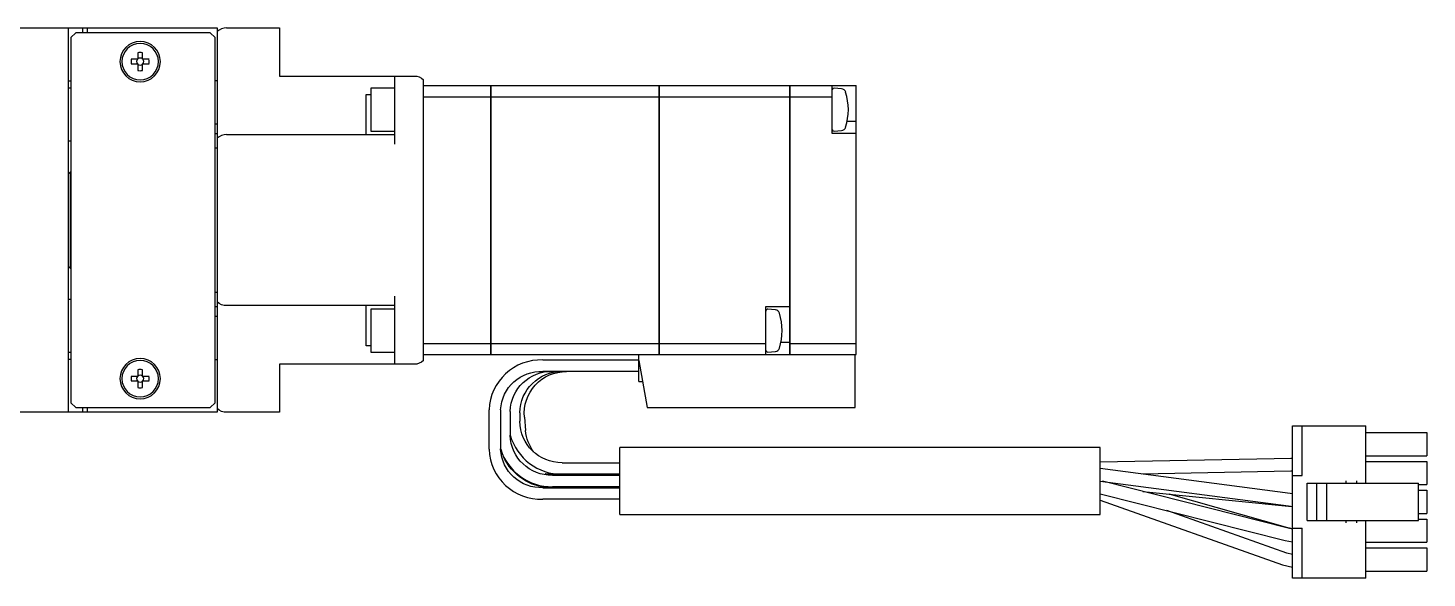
# Model space of a CAD drawing. Extents: x 0 to 695, y -8 to 408.
# Drawn here: x 549.7 to 695.3, y 247.1 to 304.3 of the extents above; entities that cross this region are included whole.
import ezdxf

# ---------------------------------------------------------------- set-up
doc = ezdxf.new("R2010")
doc.units = 0
doc.header["$LTSCALE"] = 0.5
doc.layers.add('MSM_CONTINUOUS', color=7, linetype='CONTINUOUS')

msp = doc.modelspace()

# ---------------------------------------------------------------- linework, layer by layer
at = {"layer": 'MSM_CONTINUOUS'}
for p, q in [((531.88, 304.32), (569.38, 304.32)), ((553.88, 304.32), (553.88, 264.32)), ((555.38, 304.32), (555.38, 303.82)), ((555.88, 304.32), (555.88, 303.82)), ((569.38, 304.32), (569.38, 264.32)), ((570.38, 304.32), (575.88, 304.32)), ((575.88, 304.32), (575.88, 299.32)), ((554.68, 303.82), (554.18, 303.32)), ((554.18, 303.32), (554.18, 265.32)), ((568.68, 303.82), (554.68, 303.82)), ((569.18, 303.32), (568.68, 303.82)), ((569.18, 265.32), (569.18, 303.32)), ((561.14, 301.74), (561.14, 301.06)), ((561.62, 301.06), (561.62, 301.74)), ((561.14, 301.06), (560.46, 301.06)), ((560.46, 300.58), (561.14, 300.58)), ((561.14, 300.58), (561.14, 299.9)), ((562.3, 301.06), (561.62, 301.06)), ((561.62, 299.9), (561.62, 300.58)), ((561.62, 300.58), (562.3, 300.58)), ((553.88, 298.82), (554.18, 298.82)), ((569.38, 298.82), (569.18, 298.82)), ((575.88, 299.32), (589.88, 299.32)), ((587.88, 292.22), (587.88, 299.32)), ((590.88, 269.7), (590.88, 298.94)), ((554.18, 298.07), (553.88, 298.07)), ((584.88, 297.4), (585.38, 297.4)), ((584.88, 293.22), (584.88, 297.4)), ((585.38, 298.07), (585.38, 293.57)), ((587.88, 298.07), (585.38, 298.07)), ((590.88, 298.32), (597.87, 298.32)), ((590.88, 297.17), (597.87, 297.17)), ((597.87, 270.32), (597.87, 298.32)), ((597.88, 298.31), (597.87, 298.31)), ((597.88, 297.16), (597.87, 297.16)), ((597.88, 298.32), (615.37, 298.32)), ((597.88, 298.32), (597.88, 270.32)), ((597.88, 297.17), (615.37, 297.17)), ((615.37, 270.32), (615.37, 298.32)), ((615.38, 298.31), (615.37, 298.31)), ((615.38, 297.16), (615.37, 297.16)), ((615.38, 298.32), (628.98, 298.32)), ((615.38, 298.32), (615.38, 270.32)), ((615.38, 297.17), (628.98, 297.17)), ((628.98, 270.32), (628.98, 298.32)), ((628.98, 298.31), (628.99, 298.31)), ((628.98, 297.16), (628.99, 297.16)), ((628.99, 298.32), (635.88, 298.32)), ((628.99, 298.32), (628.99, 270.32)), ((628.99, 297.17), (633.38, 297.17)), ((633.38, 293.32), (633.38, 298.32)), ((634.36, 297.98), (633.59, 298.05)), ((635.88, 270.32), (635.88, 298.32)), ((569.38, 294.32), (569.18, 294.32)), ((635.88, 294.57), (634.94, 294.57)), ((569.18, 293.32), (569.38, 293.32)), ((570.38, 293.22), (587.88, 293.22)), ((585.38, 293.57), (587.88, 293.57)), ((635.88, 293.32), (633.38, 293.32)), ((633.59, 293.59), (634.36, 293.66)), ((553.88, 292.57), (554.18, 292.57)), ((569.38, 291.82), (569.18, 291.82)), ((554.08, 289.32), (553.88, 289.12)), ((554.08, 289.32), (554.08, 279.32)), ((554.18, 289.32), (554.08, 289.32)), ((553.88, 279.52), (554.08, 279.32)), ((554.08, 279.32), (554.18, 279.32)), ((569.18, 276.82), (569.38, 276.82)), ((554.18, 276.07), (553.88, 276.07)), ((569.18, 275.32), (569.38, 275.32)), ((587.88, 275.42), (570.38, 275.42)), ((584.88, 271.24), (584.88, 275.42)), ((587.88, 269.32), (587.88, 276.42)), ((626.48, 275.32), (628.98, 275.32)), ((626.48, 270.32), (626.48, 275.32)), ((569.18, 274.32), (569.38, 274.32)), ((585.38, 275.07), (585.38, 270.57)), ((587.88, 275.07), (585.38, 275.07)), ((627.47, 274.98), (626.7, 275.05)), ((585.38, 271.24), (584.88, 271.24)), ((590.88, 271.47), (597.87, 271.47)), ((597.88, 271.47), (597.87, 271.47)), ((597.88, 271.47), (615.37, 271.47)), ((615.38, 271.47), (615.37, 271.47)), ((615.38, 271.47), (626.48, 271.47)), ((628.98, 271.57), (628.05, 271.57)), ((628.98, 271.47), (628.99, 271.47)), ((628.99, 271.47), (635.88, 271.47)), ((553.88, 270.57), (554.18, 270.57)), ((554.18, 269.82), (553.88, 269.82)), ((569.18, 269.82), (569.38, 269.82)), ((589.88, 269.32), (575.88, 269.32)), ((575.88, 269.32), (575.88, 264.32)), ((585.38, 270.57), (587.88, 270.57)), ((590.88, 270.32), (597.87, 270.32)), ((597.88, 270.33), (597.87, 270.33)), ((597.88, 270.32), (635.88, 270.32)), ((603.28, 269.77), (613.28, 269.77)), ((613.28, 267.52), (613.28, 270.32)), ((613.28, 269.72), (614.15, 264.82)), ((615.38, 270.33), (615.37, 270.33)), ((626.7, 270.59), (627.47, 270.66)), ((628.98, 270.33), (628.99, 270.33)), ((635.78, 264.82), (635.78, 270.32)), ((561.14, 268.06), (560.46, 268.06)), ((561.14, 268.74), (561.14, 268.06)), ((561.62, 268.06), (561.62, 268.74)), ((562.3, 268.06), (561.62, 268.06)), ((613.28, 268.57), (603.28, 268.57)), ((605.77, 268.57), (605.53, 268.57)), ((560.46, 267.58), (561.14, 267.58)), ((561.14, 267.58), (561.14, 266.9)), ((561.62, 266.9), (561.62, 267.58)), ((561.62, 267.58), (562.3, 267.58)), ((613.28, 267.52), (613.67, 267.52)), ((554.18, 265.32), (554.68, 264.82)), ((568.68, 264.82), (569.18, 265.32)), ((569.38, 264.32), (531.88, 264.32)), ((554.68, 264.82), (568.68, 264.82)), ((555.38, 264.82), (555.38, 264.32)), ((555.88, 264.82), (555.88, 264.32)), ((575.88, 264.32), (570.38, 264.32)), ((597.68, 260.47), (597.68, 264.57)), ((598.88, 264.57), (598.88, 260.47)), ((599.88, 264.41), (599.88, 261.93)), ((600.88, 264.26), (600.88, 263.38)), ((601.36, 263.8), (601.48, 262.42)), ((614.15, 264.82), (635.78, 264.82)), ((681.28, 262.92), (688.93, 262.92)), ((681.28, 247.07), (681.28, 262.92)), ((682.3, 257.73), (682.3, 262.92)), ((688.93, 256.93), (688.93, 262.92)), ((688.93, 262.2), (695.28, 262.2)), ((695.28, 262.2), (695.28, 259.8)), ((611.28, 253.67), (611.28, 260.67)), ((661.28, 260.67), (611.28, 260.67)), ((661.28, 253.67), (661.28, 260.67)), ((598.89, 260.47), (598.88, 260.51)), ((681.18, 259.52), (661.28, 259.12)), ((681.28, 259.52), (681.11, 259.52)), ((681.28, 259.52), (681.18, 259.52)), ((688.93, 259.8), (695.28, 259.8)), ((688.93, 259.2), (695.28, 259.2)), ((695.28, 259.2), (695.28, 256.8)), ((603.57, 257.93), (603.54, 257.93)), ((603.54, 257.93), (603.57, 257.92)), ((604.28, 257.87), (603.57, 257.93)), ((603.57, 257.92), (604.78, 257.77)), ((611.28, 257.87), (604.28, 257.87)), ((604.28, 257.77), (611.28, 257.77)), ((605.28, 259.07), (611.28, 259.07)), ((681.04, 255.86), (661.28, 258.48)), ((665.58, 257.91), (681.13, 258.22)), ((681.13, 258.22), (681.28, 258.22)), ((681.28, 257.73), (682.3, 257.73)), ((603.28, 256.47), (611.28, 256.47)), ((611.28, 256.57), (604.28, 256.57)), ((661.28, 257.16), (680.87, 254.57)), ((680.84, 252.25), (661.5, 257.14)), ((682.83, 253.07), (682.83, 256.93)), ((682.83, 256.93), (694.39, 256.93)), ((683.83, 253.07), (683.83, 256.93)), ((684.85, 253.07), (684.85, 256.93)), ((686.83, 257.18), (686.83, 256.93)), ((687.98, 256.93), (687.98, 257.18)), ((694.39, 253.07), (694.39, 256.93)), ((694.39, 256.8), (695.28, 256.8)), ((611.28, 255.27), (603.28, 255.27)), ((661.28, 255.85), (680.52, 250.99)), ((661.28, 255.18), (680.25, 248.45)), ((665.7, 256.08), (680.88, 254.56)), ((680.79, 252.29), (668.47, 255.8)), ((681.28, 255.83), (681.04, 255.86)), ((694.39, 256.2), (695.28, 256.2)), ((695.28, 256.2), (695.28, 253.8)), ((611.28, 253.67), (661.28, 253.67)), ((680.69, 249.67), (668.21, 254.1)), ((680.87, 254.57), (681.28, 254.53)), ((680.88, 254.56), (681.28, 254.53)), ((694.39, 253.8), (695.28, 253.8)), ((681.28, 252.18), (680.79, 252.29)), ((681.28, 252.16), (680.84, 252.25)), ((681.28, 252.27), (682.3, 252.27)), ((682.3, 247.07), (682.3, 252.27)), ((682.83, 253.07), (694.39, 253.07)), ((686.83, 253.07), (686.83, 252.82)), ((687.98, 252.82), (687.98, 253.07)), ((688.93, 247.07), (688.93, 253.07)), ((694.39, 253.2), (695.28, 253.2)), ((695.28, 253.2), (695.28, 250.8)), ((680.52, 250.99), (681.28, 250.85)), ((688.93, 250.8), (695.28, 250.8)), ((681.28, 249.51), (680.68, 249.67)), ((688.93, 250.2), (695.28, 250.2)), ((695.28, 250.2), (695.28, 247.8)), ((680.24, 248.45), (681.28, 248.19)), ((680.25, 248.45), (681.28, 248.19)), ((688.93, 247.8), (695.28, 247.8)), ((688.93, 247.07), (681.28, 247.07))]:
    msp.add_line(p, q, dxfattribs=at)
at = {"layer": 'MSM_CONTINUOUS', "extrusion": (0, 0, -1)}
for centre, radius in [((-561.38, 300.82), 2.1), ((-561.38, 300.82), 1.9), ((-561.38, 267.82), 2.1), ((-561.38, 267.82), 1.9)]:
    msp.add_circle(centre, radius, dxfattribs=at)
at = {"layer": 'MSM_CONTINUOUS'}
for centre, radius, start, end in [((570.38, 302.82), 1.5, 90, 131.8103), ((561.38, 300.82), 0.95, 75.3667, 104.6333), ((561.38, 300.82), 0.95, 165.3667, 194.6333), ((561.38, 300.82), 0.365, 138.8496, 221.1504), ((561.38, 300.82), 0.365, 48.8496, 131.1504), ((561.38, 300.82), 0.365, 228.8496, 311.1504), ((561.38, 300.82), 0.95, 255.3667, 284.6333), ((561.38, 300.82), 0.365, 318.8496, 41.1504), ((561.38, 300.82), 0.95, 345.3667, 14.6333), ((633.57, 297.85), 0.2, 85, 161.8051), ((634.32, 297.49), 0.5, 17.6292, 85), ((629.07, 295.82), 6, 342.3708, 17.6292), ((570.38, 291.72), 1.5, 90, 131.8103), ((633.57, 293.79), 0.2, 198.1949, 275), ((634.32, 294.15), 0.5, 275, 342.3708), ((626.68, 274.85), 0.2, 85, 180), ((627.43, 274.49), 0.5, 17.6292, 85), ((622.18, 272.82), 6, 342.3708, 17.6292), ((626.68, 270.79), 0.2, 180, 275), ((627.43, 271.15), 0.5, 275, 342.3708), ((603.09, 264.36), 5.41, 87.9657, 177.8137), ((561.38, 267.82), 0.95, 165.3667, 194.6333), ((561.38, 267.82), 0.365, 138.8496, 221.1504), ((561.38, 267.82), 0.95, 75.3667, 104.6333), ((561.38, 267.82), 0.365, 48.8496, 131.1504), ((561.38, 267.82), 0.365, 318.8496, 41.1504), ((561.38, 267.82), 0.95, 345.3667, 14.6333), ((561.38, 267.82), 0.365, 228.8496, 311.1504), ((561.38, 267.82), 0.95, 255.3667, 284.6333), ((605.26, 263.46), 5.59, 195.9654, 270.2921), ((603.09, 260.67), 5.41, 182.1273, 272.0933), ((604.21, 262.14), 5.57, 197.3809, 270.7723)]:
    msp.add_arc(centre, radius, start, end, dxfattribs=at)
at = {"layer": 'MSM_CONTINUOUS', "extrusion": (0, 0, -1)}
for centre, radius, start, end in [((-589.88, 297.82), 1.5, 90, 131.8103), ((-570.38, 276.92), 1.5, 270, 311.8103), ((-589.88, 270.82), 1.5, 228.1897, 270), ((-603.1, 264.36), 4.22, 2.8542, 92.5704), ((-604.17, 264.29), 4.29, 1.642, 91.5567), ((-605.24, 264.21), 4.36, 0.5892, 90.5857), ((-605.73, 264.18), 4.39, 355.0821, 90.1308), ((-570.38, 265.82), 1.5, 270, 311.8103), ((-605.24, 263.43), 4.36, 269.4314, 359.3937), ((-605.84, 262.8), 4.37, 322.9581, 354.9542), ((-604.17, 262.06), 4.29, 268.4892, 358.3121), ((-603.1, 260.69), 4.22, 267.5064, 357.069), ((-604.18, 261.92), 5.45, 271.1091, 336.0046)]:
    msp.add_arc(centre, radius, start, end, dxfattribs=at)

doc.saveas('drawing.dxf')
